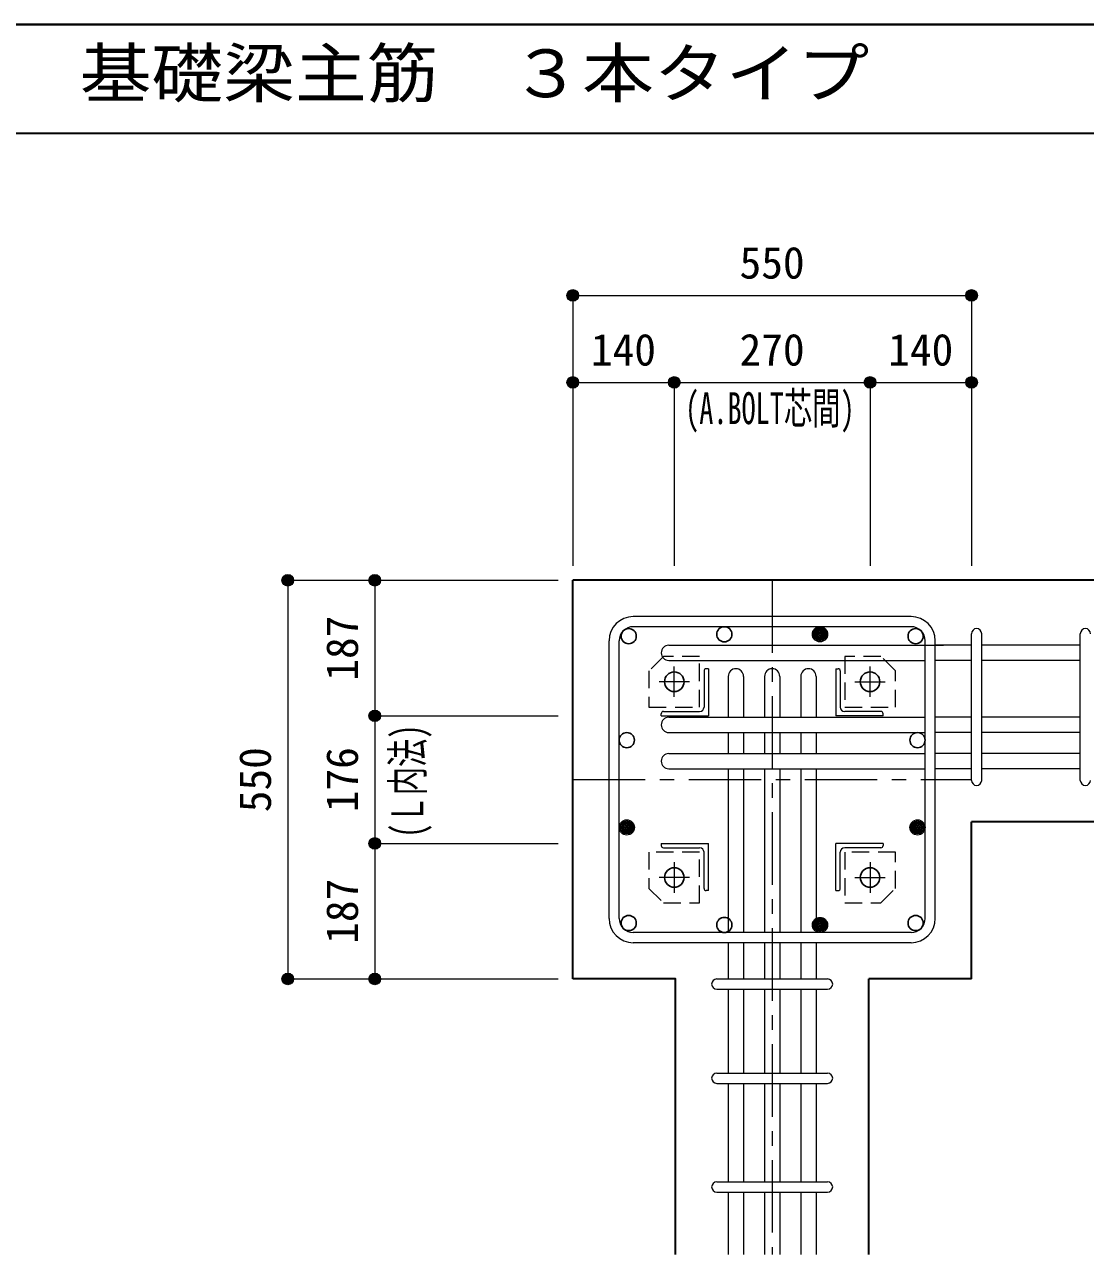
# Model space of a CAD drawing. Units: millimetres at full size, sheet at 1:20. Extents: x -3982 to 3969, y -2797 to 2801.
# Drawn here: x -628 to 835, y 1104 to 2801 of the extents above; entities that cross this region are included whole.
import ezdxf
from ezdxf.enums import TextEntityAlignment as Align

# ---------------------------------------------------------------- set-up
doc = ezdxf.new("R2010")
doc.units = ezdxf.units.MM
doc.header["$LTSCALE"] = 20
doc.header["$PDMODE"] = 32
doc.header["$PDSIZE"] = 12
doc.linetypes.add('CHAIN1', pattern=[8, 5, -1, 1, -1])
doc.linetypes.add('DASHED1', pattern=[1.8, 1.2, -0.6])
for name, color, linetype, lineweight in [('6-1_躯体線', 2, 'Continuous', 35), ('6-2_A.Bolt_', 4, 'Continuous', 9), ('6-3_柱型主筋', 4, 'Continuous', 9), ('6-4_フープ', 7, 'Continuous', 18), ('6-5_梁主筋', 7, 'Continuous', 18), ('6-6_S.T.P.', 7, 'Continuous', 18), ('6-7_文字', 7, 'Continuous', 18), ('6-9', 4, 'DASHED1', 9), ('6-D_寸法', 4, 'Continuous', 9), ('F-0_枠', 6, 'Continuous', 40)]:
    doc.layers.add(name, color=color, linetype=linetype, lineweight=lineweight)
doc.styles.add('ＭＳ ゴシック', font='')
doc.styles.get('ＭＳ ゴシック').set_extended_font_data('MS Gothic')

msp = doc.modelspace()

# ---------------------------------------------------------------- linework, layer by layer
at = {"layer": '6-1_躯体線'}
for p, q in [((1078.29, 2034.12), (128.29, 2034.12)), ((128.29, 1484.12), (128.29, 2034.12)), ((678.29, 1484.12), (678.29, 1701.12)), ((1078.29, 1701.12), (678.29, 1701.12)), ((678.29, 1484.12), (536.79, 1484.12)), ((536.79, 1104.12), (536.79, 1484.12))]:
    msp.add_line(p, q, dxfattribs=at)
msp.add_lwpolyline([(269.79, 1104.12), (269.79, 1484.12), (128.29, 1484.12)], dxfattribs=at)
at = {"layer": '6-2_A.Bolt_', "color": 7, "lineweight": 18}
msp.add_line((601.16, 1944.49), (639.8, 1944.49), dxfattribs=at)
at = {"layer": '6-2_A.Bolt_', "linetype": 'CHAIN1'}
for p, q in [((268.29, 1873.12), (268.29, 1915.12)), ((538.29, 1873.12), (538.29, 1915.12)), ((289.29, 1894.12), (247.29, 1894.12)), ((517.29, 1894.12), (559.29, 1894.12)), ((268.29, 1645.12), (268.29, 1603.12)), ((538.29, 1645.12), (538.29, 1603.12)), ((289.29, 1624.12), (247.29, 1624.12)), ((517.29, 1624.12), (559.29, 1624.12))]:
    msp.add_line(p, q, dxfattribs=at)
at = {"layer": '6-2_A.Bolt_'}
for p, q in [((309.29, 1909.12), (309.29, 1859.12)), ((315.29, 1912.12), (312.29, 1912.12)), ((315.29, 1912.12), (315.29, 1847.12)), ((491.29, 1912.12), (491.29, 1847.12)), ((491.29, 1912.12), (494.29, 1912.12)), ((497.29, 1909.12), (497.29, 1859.12)), ((250.29, 1847.12), (250.29, 1850.12)), ((253.29, 1853.12), (303.29, 1853.12)), ((553.29, 1853.12), (503.29, 1853.12)), ((556.29, 1847.12), (556.29, 1850.12)), ((250.29, 1847.12), (315.29, 1847.12)), ((556.29, 1847.12), (491.29, 1847.12)), ((250.29, 1671.12), (315.29, 1671.12)), ((250.29, 1671.12), (250.29, 1668.12)), ((253.29, 1665.12), (303.29, 1665.12)), ((315.29, 1606.12), (315.29, 1671.12)), ((556.29, 1671.12), (491.29, 1671.12)), ((491.29, 1606.12), (491.29, 1671.12)), ((553.29, 1665.12), (503.29, 1665.12)), ((556.29, 1671.12), (556.29, 1668.12)), ((309.29, 1609.12), (309.29, 1659.12)), ((497.29, 1609.12), (497.29, 1659.12)), ((315.29, 1606.12), (312.29, 1606.12)), ((491.29, 1606.12), (494.29, 1606.12))]:
    msp.add_line(p, q, dxfattribs=at)
at = {"layer": '6-2_A.Bolt_', "color": 3, "lineweight": 25}
for centre in [(268.29, 1894.12), (538.29, 1894.12), (268.29, 1624.12), (538.29, 1624.12)]:
    msp.add_circle(centre, 13.5, dxfattribs=at)
at = {"layer": '6-2_A.Bolt_'}
for centre, radius, start, end in [((312.29, 1909.12), 3, 90, 180), ((494.29, 1909.12), 3, 0, 90), ((253.29, 1850.12), 3, 90, 180), ((303.29, 1859.12), 6, 270, 0), ((503.29, 1859.12), 6, 180, 270), ((553.29, 1850.12), 3, 0, 90), ((253.29, 1668.12), 3, 180, 270), ((303.29, 1659.12), 6, 0, 90), ((503.29, 1659.12), 6, 90, 180), ((553.29, 1668.12), 3, 270, 0), ((312.29, 1609.12), 3, 180, 270), ((494.29, 1609.12), 3, 270, 0)]:
    msp.add_arc(centre, radius, start, end, dxfattribs=at)
at = {"layer": '6-3_柱型主筋', "color": 3, "lineweight": 25}
for centre in [(337.34, 1959.62), (205.43, 1956.99), (205.43, 1956.99), (601.16, 1956.99), (202.79, 1813.62), (603.79, 1813.62), (205.43, 1561.26), (205.43, 1561.26), (337.34, 1558.62), (601.16, 1561.26), (601.16, 1561.26)]:
    msp.add_circle(centre, 10.5, dxfattribs=at)
at = {"layer": '6-3_柱型主筋'}
for centre, radius in [((469.25, 1959.62), 10.5), ((469.25, 1959.62), 9), ((469.25, 1959.62), 7.6), ((469.25, 1959.62), 6.2), ((469.25, 1959.62), 4.8), ((469.25, 1959.62), 3.4), ((469.25, 1959.62), 2), ((469.25, 1959.62), 0.6), ((202.79, 1693.17), 10.5), ((202.79, 1693.17), 9), ((202.79, 1693.17), 7.6), ((202.79, 1693.17), 6.2), ((202.79, 1693.17), 4.8), ((603.79, 1693.17), 10.5), ((603.79, 1693.17), 9), ((603.79, 1693.17), 7.6), ((603.79, 1693.17), 6.2), ((603.79, 1693.17), 4.8), ((202.79, 1693.17), 3.4), ((202.79, 1693.17), 2), ((202.79, 1693.17), 0.6), ((603.79, 1693.17), 3.4), ((603.79, 1693.17), 2), ((603.79, 1693.17), 0.6), ((469.25, 1558.62), 10.5), ((469.25, 1558.62), 9), ((469.25, 1558.62), 7.6), ((469.25, 1558.62), 6.2), ((469.25, 1558.62), 4.8), ((469.25, 1558.62), 3.4), ((469.25, 1558.62), 2), ((469.25, 1558.62), 0.6)]:
    msp.add_circle(centre, radius, dxfattribs=at)
at = {"layer": '6-4_フープ'}
for p, q in [((594.79, 1984.12), (211.79, 1984.12)), ((594.79, 1970.12), (211.79, 1970.12)), ((178.29, 1567.62), (178.29, 1950.62)), ((192.29, 1567.62), (192.29, 1950.62)), ((614.29, 1567.62), (614.29, 1950.62)), ((628.29, 1567.62), (628.29, 1950.62)), ((594.79, 1548.12), (211.79, 1548.12)), ((594.79, 1534.12), (211.79, 1534.12))]:
    msp.add_line(p, q, dxfattribs=at)
for centre, radius, start, end in [((211.79, 1950.62), 33.5, 90, 180), ((211.79, 1950.62), 19.5, 90, 180), ((594.79, 1950.62), 33.5, 0, 90), ((594.79, 1950.62), 19.5, 0, 90), ((211.79, 1567.62), 33.5, 180, 270), ((211.79, 1567.62), 19.5, 180, 270), ((594.79, 1567.62), 19.5, 270, 0), ((594.79, 1567.62), 33.5, 270, 0)]:
    msp.add_arc(centre, radius, start, end, dxfattribs=at)
at = {"layer": '6-5_梁主筋'}
for p, q in [((260.79, 1944.49), (614.29, 1944.49)), ((678.29, 1944.49), (628.29, 1944.49)), ((828.29, 1944.49), (692.29, 1944.49)), ((260.79, 1923.49), (614.29, 1923.49)), ((678.29, 1923.49), (628.29, 1923.49)), ((828.29, 1923.49), (692.29, 1923.49)), ((342.79, 1901.62), (342.79, 1845.12)), ((363.79, 1901.62), (363.79, 1845.12)), ((392.79, 1901.62), (392.79, 1845.12)), ((413.79, 1901.62), (413.79, 1845.12)), ((442.79, 1901.62), (442.79, 1845.12)), ((463.79, 1901.62), (463.79, 1845.12)), ((260.79, 1845.12), (614.29, 1845.12)), ((678.29, 1845.12), (628.29, 1845.12)), ((828.29, 1845.12), (692.29, 1845.12)), ((260.79, 1824.12), (614.29, 1824.12)), ((342.79, 1824.12), (342.79, 1795.12)), ((363.79, 1824.12), (363.79, 1795.12)), ((392.79, 1824.12), (392.79, 1795.12)), ((413.79, 1824.12), (413.79, 1795.12)), ((442.79, 1824.12), (442.79, 1795.12)), ((463.79, 1824.12), (463.79, 1795.12)), ((678.29, 1824.12), (628.29, 1824.12)), ((828.29, 1824.12), (692.29, 1824.12)), ((260.79, 1795.12), (614.29, 1795.12)), ((678.29, 1795.12), (628.29, 1795.12)), ((828.29, 1795.12), (692.29, 1795.12)), ((260.79, 1774.12), (614.29, 1774.12)), ((342.79, 1774.12), (342.79, 1548.12)), ((363.79, 1774.12), (363.79, 1548.12)), ((392.79, 1774.12), (392.79, 1548.12)), ((413.79, 1774.12), (413.79, 1548.12)), ((442.79, 1774.12), (442.79, 1548.12)), ((463.79, 1774.12), (463.79, 1548.12)), ((678.29, 1774.12), (628.29, 1774.12)), ((828.29, 1774.12), (692.29, 1774.12)), ((342.79, 1534.12), (342.79, 1484.12)), ((363.79, 1534.12), (363.79, 1484.12)), ((392.79, 1534.12), (392.79, 1484.12)), ((413.79, 1534.12), (413.79, 1484.12)), ((442.79, 1534.12), (442.79, 1484.12)), ((463.79, 1534.12), (463.79, 1484.12)), ((342.79, 1470.12), (342.79, 1354.12)), ((363.79, 1470.12), (363.79, 1354.12)), ((392.79, 1470.12), (392.79, 1354.12)), ((413.79, 1470.12), (413.79, 1354.12)), ((442.79, 1470.12), (442.79, 1354.12)), ((463.79, 1470.12), (463.79, 1354.12)), ((342.79, 1340.12), (342.79, 1204.12)), ((363.79, 1340.12), (363.79, 1204.12)), ((392.79, 1340.12), (392.79, 1204.12)), ((413.79, 1340.12), (413.79, 1204.12)), ((442.79, 1340.12), (442.79, 1204.12)), ((463.79, 1340.12), (463.79, 1204.12)), ((342.79, 1190.12), (342.79, 1104.12)), ((363.79, 1190.12), (363.79, 1104.12)), ((392.79, 1190.12), (392.79, 1104.12)), ((413.79, 1190.12), (413.79, 1104.12)), ((442.79, 1190.12), (442.79, 1104.12)), ((463.79, 1190.12), (463.79, 1104.12))]:
    msp.add_line(p, q, dxfattribs=at)
for centre, start, end in [((260.79, 1933.99), 90, 180), ((260.79, 1933.99), 180, 270), ((353.29, 1901.62), 90, 180), ((353.29, 1901.62), 0, 90), ((403.29, 1901.62), 90, 180), ((403.29, 1901.62), 0, 90), ((453.29, 1901.62), 90, 180), ((453.29, 1901.62), 0, 90), ((260.79, 1834.62), 90, 180), ((260.79, 1834.62), 180, 270), ((260.79, 1784.62), 90, 180), ((260.79, 1784.62), 180, 270)]:
    msp.add_arc(centre, 10.5, start, end, dxfattribs=at)
at = {"layer": '6-6_S.T.P.'}
for p, q in [((678.29, 1758.12), (678.29, 1960.1)), ((678.29, 1758.12), (678.29, 1960.1)), ((678.29, 1758.12), (678.29, 1960.1)), ((678.29, 1758.12), (678.29, 1960.1)), ((692.29, 1758.12), (692.29, 1960.1)), ((692.29, 1758.12), (692.29, 1960.1)), ((692.29, 1758.12), (692.29, 1960.1)), ((692.29, 1758.12), (692.29, 1960.1)), ((828.29, 1758.12), (828.29, 1960.1)), ((326.79, 1484.12), (479.4, 1484.12)), ((326.79, 1470.12), (479.4, 1470.12)), ((326.79, 1354.12), (479.4, 1354.12)), ((326.79, 1340.12), (479.4, 1340.12)), ((326.79, 1204.12), (479.4, 1204.12)), ((326.79, 1190.12), (479.4, 1190.12))]:
    msp.add_line(p, q, dxfattribs=at)
for centre, start, end in [((685.29, 1960.49), 0, 180), ((685.29, 1960.49), 0, 180), ((685.29, 1960.49), 0, 180), ((685.29, 1960.49), 0, 180), ((835.29, 1960.49), 0, 180), ((685.29, 1758.12), 180, 0), ((685.29, 1758.12), 180, 0), ((685.29, 1758.12), 180, 0), ((685.29, 1758.12), 180, 0), ((835.29, 1758.12), 180, 0), ((326.79, 1477.12), 90, 270), ((326.79, 1477.12), 90, 270), ((326.79, 1477.12), 90, 270), ((326.79, 1477.12), 90, 270), ((479.79, 1477.12), 270, 90), ((479.79, 1477.12), 270, 90), ((479.79, 1477.12), 270, 90), ((479.79, 1477.12), 270, 90), ((326.79, 1347.12), 90, 270), ((479.79, 1347.12), 270, 90), ((326.79, 1197.12), 90, 270), ((479.79, 1197.12), 270, 90)]:
    msp.add_arc(centre, 7, start, end, dxfattribs=at)
at = {"layer": '6-9'}
for points in [[(303.29, 1929.12), (253.29, 1929.12), (233.29, 1909.12), (233.29, 1859.12), (303.29, 1859.12)], [(573.29, 1859.12), (573.29, 1909.12), (553.29, 1929.12), (503.29, 1929.12), (503.29, 1859.12)], [(233.29, 1659.12), (233.29, 1609.12), (253.29, 1589.12), (303.29, 1589.12), (303.29, 1659.12)], [(503.29, 1589.12), (553.29, 1589.12), (573.29, 1609.12), (573.29, 1659.12), (503.29, 1659.12)]]:
    msp.add_lwpolyline(points, close=True, dxfattribs=at)
at = {"layer": '6-D_寸法'}
for p, q in [((128.29, 2427.15), (678.29, 2427.15)), ((678.29, 2427.15), (678.29, 2307.15)), ((128.29, 2307.15), (268.29, 2307.15)), ((268.29, 2307.15), (268.29, 2054.12)), ((268.29, 2307.15), (538.29, 2307.15)), ((538.29, 2307.15), (538.29, 2054.12)), ((538.29, 2307.15), (678.29, 2307.15)), ((678.29, 2307.15), (678.29, 2054.12)), ((-264.74, 2034.12), (-144.74, 2034.12)), ((-264.74, 2034.12), (-264.74, 1484.12)), ((-144.74, 2034.12), (108.29, 2034.12)), ((-144.74, 2034.12), (-144.74, 1847.12)), ((-144.74, 1847.12), (108.29, 1847.12)), ((-144.74, 1847.12), (-144.74, 1671.12)), ((-144.74, 1671.12), (108.29, 1671.12)), ((-144.74, 1671.12), (-144.74, 1484.12))]:
    msp.add_line(p, q, dxfattribs=at)
at = {"layer": '6-D_寸法', "linetype": 'CHAIN1'}
for p, q in [((403.29, 2034.12), (403.29, 1104.12)), ((128.29, 1759.12), (678.29, 1759.12))]:
    msp.add_line(p, q, dxfattribs=at)
at = {"layer": '6-D_寸法'}
for points in [[(128.29, 2427.15), (128.29, 2307.15), (128.29, 2054.12)], [(-264.74, 1484.12), (-144.74, 1484.12), (108.29, 1484.12)]]:
    msp.add_lwpolyline(points, dxfattribs=at)
for centre, radius in [((128.29, 2427.15), 8), ((128.29, 2427.15), 7.2), ((128.29, 2427.15), 6.4), ((128.29, 2427.15), 5.6), ((128.29, 2427.15), 4.8), ((128.29, 2427.15), 4), ((128.29, 2427.15), 3.2), ((128.29, 2427.15), 2.4), ((128.29, 2427.15), 1.6), ((128.29, 2427.15), 0.8), ((678.29, 2427.15), 8), ((678.29, 2427.15), 7.2), ((678.29, 2427.15), 6.4), ((678.29, 2427.15), 5.6), ((678.29, 2427.15), 4.8), ((678.29, 2427.15), 4), ((678.29, 2427.15), 3.2), ((678.29, 2427.15), 2.4), ((678.29, 2427.15), 1.6), ((678.29, 2427.15), 0.8), ((128.29, 2307.15), 8), ((128.29, 2307.15), 7.2), ((128.29, 2307.15), 6.4), ((128.29, 2307.15), 5.6), ((128.29, 2307.15), 4.8), ((128.29, 2307.15), 4), ((128.29, 2307.15), 3.2), ((128.29, 2307.15), 2.4), ((128.29, 2307.15), 1.6), ((128.29, 2307.15), 0.8), ((268.29, 2307.15), 8), ((268.29, 2307.15), 7.2), ((268.29, 2307.15), 6.4), ((268.29, 2307.15), 5.6), ((268.29, 2307.15), 4.8), ((268.29, 2307.15), 4), ((268.29, 2307.15), 3.2), ((268.29, 2307.15), 2.4), ((268.29, 2307.15), 1.6), ((268.29, 2307.15), 0.8), ((538.29, 2307.15), 8), ((538.29, 2307.15), 7.2), ((538.29, 2307.15), 6.4), ((538.29, 2307.15), 5.6), ((538.29, 2307.15), 4.8), ((538.29, 2307.15), 4), ((538.29, 2307.15), 3.2), ((538.29, 2307.15), 2.4), ((538.29, 2307.15), 1.6), ((538.29, 2307.15), 0.8), ((678.29, 2307.15), 8), ((678.29, 2307.15), 7.2), ((678.29, 2307.15), 6.4), ((678.29, 2307.15), 5.6), ((678.29, 2307.15), 4.8), ((678.29, 2307.15), 4), ((678.29, 2307.15), 3.2), ((678.29, 2307.15), 2.4), ((678.29, 2307.15), 1.6), ((678.29, 2307.15), 0.8), ((-264.74, 2034.12), 8), ((-264.74, 2034.12), 7.2), ((-264.74, 2034.12), 6.4), ((-264.74, 2034.12), 5.6), ((-264.74, 2034.12), 4.8), ((-264.74, 2034.12), 4), ((-264.74, 2034.12), 3.2), ((-264.74, 2034.12), 2.4), ((-144.74, 2034.12), 8), ((-144.74, 2034.12), 7.2), ((-144.74, 2034.12), 6.4), ((-144.74, 2034.12), 5.6), ((-144.74, 2034.12), 4.8), ((-144.74, 2034.12), 4), ((-144.74, 2034.12), 3.2), ((-144.74, 2034.12), 2.4), ((-264.74, 2034.12), 1.6), ((-264.74, 2034.12), 0.8), ((-144.74, 2034.12), 1.6), ((-144.74, 2034.12), 0.8), ((-144.74, 1847.12), 8), ((-144.74, 1847.12), 7.2), ((-144.74, 1847.12), 6.4), ((-144.74, 1847.12), 5.6), ((-144.74, 1847.12), 4.8), ((-144.74, 1847.12), 4), ((-144.74, 1847.12), 3.2), ((-144.74, 1847.12), 2.4), ((-144.74, 1847.12), 1.6), ((-144.74, 1847.12), 0.8), ((-144.74, 1671.12), 8), ((-144.74, 1671.12), 7.2), ((-144.74, 1671.12), 6.4), ((-144.74, 1671.12), 5.6), ((-144.74, 1671.12), 4.8), ((-144.74, 1671.12), 4), ((-144.74, 1671.12), 3.2), ((-144.74, 1671.12), 2.4), ((-144.74, 1671.12), 1.6), ((-144.74, 1671.12), 0.8), ((-264.74, 1484.12), 8), ((-264.74, 1484.12), 7.2), ((-264.74, 1484.12), 6.4), ((-264.74, 1484.12), 5.6), ((-264.74, 1484.12), 4.8), ((-264.74, 1484.12), 4), ((-264.74, 1484.12), 3.2), ((-264.74, 1484.12), 2.4), ((-264.74, 1484.12), 1.6), ((-264.74, 1484.12), 0.8), ((-144.74, 1484.12), 8), ((-144.74, 1484.12), 7.2), ((-144.74, 1484.12), 6.4), ((-144.74, 1484.12), 5.6), ((-144.74, 1484.12), 4.8), ((-144.74, 1484.12), 4), ((-144.74, 1484.12), 3.2), ((-144.74, 1484.12), 2.4), ((-144.74, 1484.12), 1.6), ((-144.74, 1484.12), 0.8)]:
    msp.add_circle(centre, radius, dxfattribs=at)
at = {"layer": '6-D_寸法', "color": 7}
for p in [(128.29, 2427.15), (678.29, 2427.15), (128.29, 2307.15), (268.29, 2307.15), (538.29, 2307.15), (678.29, 2307.15), (-264.74, 2034.12), (-144.74, 2034.12), (-144.74, 1847.12), (-144.74, 1671.12), (-264.74, 1484.12), (-144.74, 1484.12)]:
    msp.add_point(p, dxfattribs=at)
at = {"layer": 'F-0_枠'}
msp.add_line((-3981.92, 2800.77), (3969.4, 2800.77), dxfattribs=at)
at = {"layer": 'F-0_枠', "color": 2, "lineweight": 35}
msp.add_line((-3981.92, 2650.77), (2482.4, 2650.77), dxfattribs=at)

# ---------------------------------------------------------------- texts
at = {"layer": '6-7_文字', "color": 2, "style": 'ＭＳ ゴシック', "width": 1.1}
msp.add_text('\u3000\u3000基礎梁主筋\u3000３本タイプ', height=65.98, dxfattribs=at).set_placement((-749.76, 2680.77), align=Align.BOTTOM_LEFT)
at = {"layer": '6-D_寸法', "style": 'ＭＳ ゴシック'}
for s, p in [('550', (358.29, 2437.15)), ('140', (153.29, 2317.15)), ('270', (358.29, 2317.15)), ('140', (563.29, 2317.15))]:
    msp.add_text(s, height=43.99, dxfattribs=at).set_placement(p, align=Align.BOTTOM_LEFT)
at = {"layer": '6-D_寸法', "style": 'ＭＳ ゴシック', "width": 0.65}
msp.add_text('(A.BOLT芯間)', height=43.99, dxfattribs=at).set_placement((283.29, 2236.42), align=Align.BOTTOM_LEFT)
at = {"layer": '6-D_寸法', "style": 'ＭＳ ゴシック'}
for s, p in [('187', (-154.74, 1895.62)), ('550', (-274.74, 1714.12)), ('176', (-154.74, 1714.12)), ('187', (-154.74, 1532.62))]:
    msp.add_text(s, height=43.99, rotation=90, dxfattribs=at).set_placement(p, align=Align.BOTTOM_LEFT)
at = {"layer": '6-D_寸法', "style": 'ＭＳ ゴシック', "width": 0.65}
msp.add_text('(Ｌ内法)', height=43.99, rotation=90, dxfattribs=at).set_placement((-64.52, 1679.12), align=Align.BOTTOM_LEFT)

doc.saveas('drawing.dxf')
